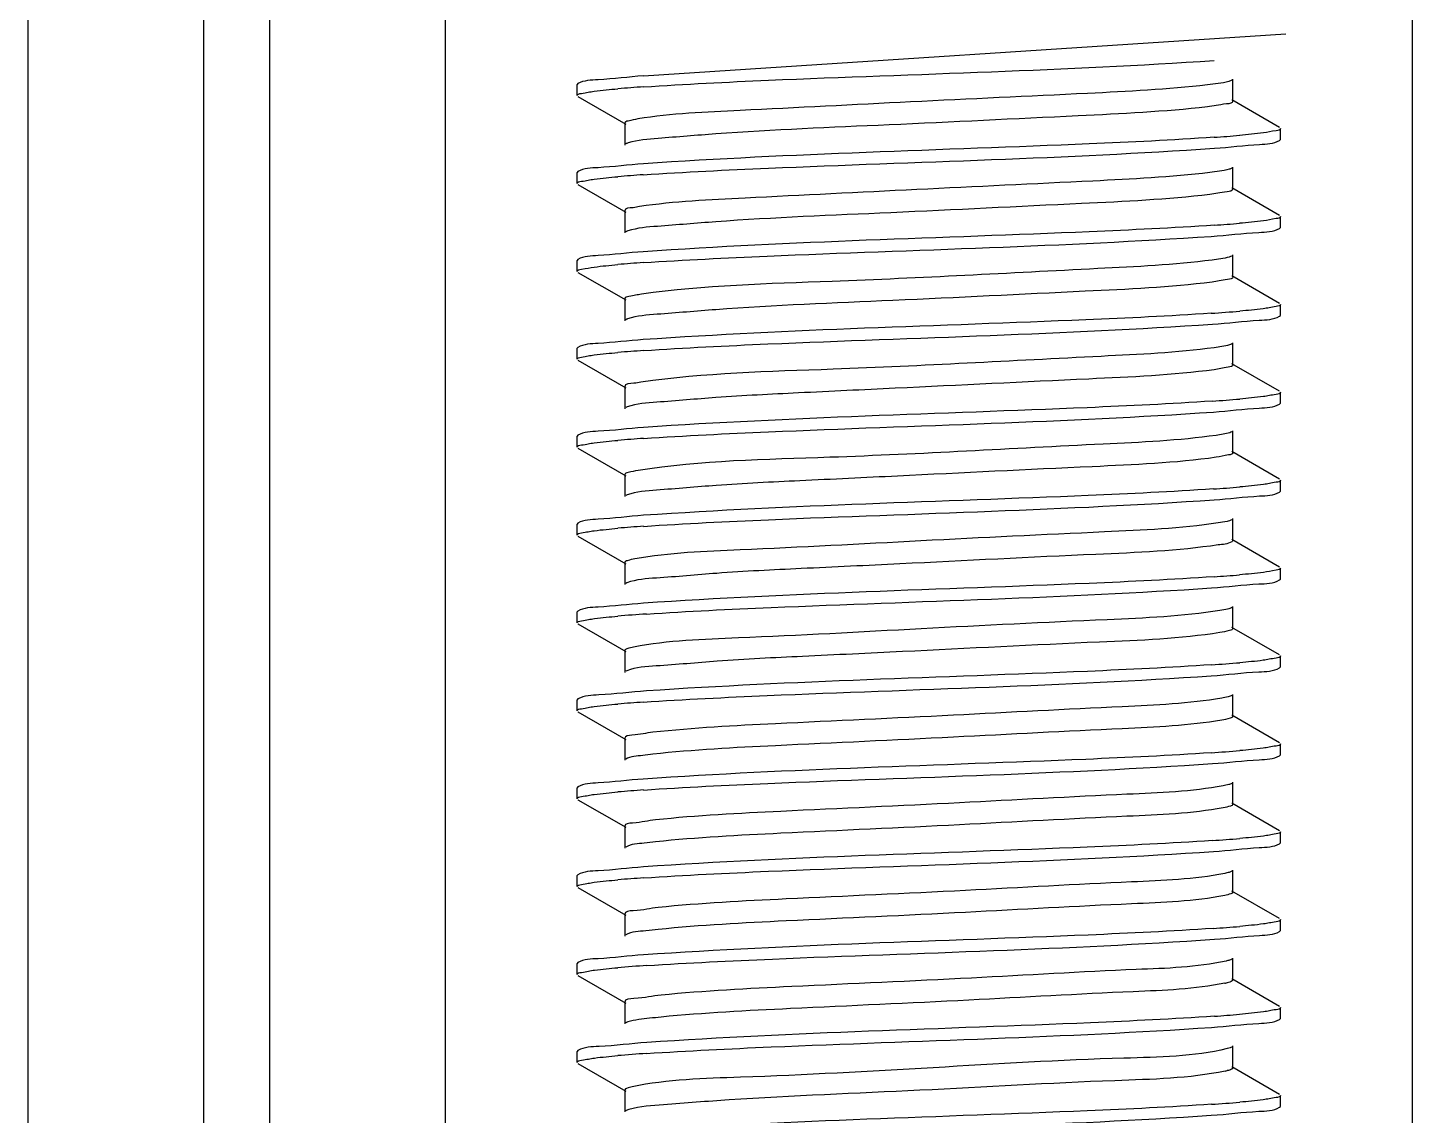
# Model space of a CAD drawing. Extents: x 54907 to 703237, y -798661 to -546661.
# Drawn here: x 370153.7 to 370558.8, y -578390.8 to -578072.5 of the extents above; entities that cross this region are included whole.
import ezdxf

# ---------------------------------------------------------------- set-up
doc = ezdxf.new("R2010")
doc.units = 0
doc.header["$LTSCALE"] = 1000
doc.header["$MEASUREMENT"] = 0

# ---------------------------------------------------------------- blocks, each defined once
blk = doc.blocks.new('gfhhrryyfd')
at = {"linetype": 'Continuous'}
for p, q in [((3693152.86, -1741005.43), (3693152.86, -1744418.97)), ((3693187.15, -1741005.43), (3693187.15, -1744418.97)), ((3693200.01, -1741005.43), (3693200.01, -1744418.97)), ((3693234.3, -1741005.43), (3693234.3, -1744418.97)), ((3693422.89, -1741005.43), (3693422.89, -1744418.97)), ((3693272.97, -1741485.79), (3693398.2, -1741477.56)), ((3693260.18, -1741487.3), (3693260.01, -1741487.49)), ((3693260.01, -1741489.64), (3693260.01, -1741487.49)), ((3693260.01, -1741489.64), (3693260.01, -1741487.49)), ((3693387.89, -1741490.71), (3693387.89, -1741486.42)), ((3693260.18, -1741489.82), (3693269.48, -1741495.21)), ((3693397.01, -1741495.88), (3693387.71, -1741490.49)), ((3693269.29, -1741494.99), (3693269.29, -1741499.28)), ((3693397.18, -1741498.21), (3693397.18, -1741496.06)), ((3693397.18, -1741498.21), (3693397.18, -1741496.06)), ((3693397.01, -1741498.4), (3693397.18, -1741498.21)), ((3693260.18, -1741504.45), (3693260.01, -1741504.64)), ((3693260.01, -1741506.78), (3693260.01, -1741504.64)), ((3693260.01, -1741506.78), (3693260.01, -1741504.64)), ((3693387.89, -1741507.85), (3693387.89, -1741503.57)), ((3693260.18, -1741506.97), (3693269.48, -1741512.36)), ((3693397.01, -1741513.02), (3693387.71, -1741507.64)), ((3693269.29, -1741512.14), (3693269.29, -1741516.42)), ((3693397.01, -1741515.54), (3693397.18, -1741515.35)), ((3693397.18, -1741515.35), (3693397.18, -1741513.21)), ((3693397.18, -1741515.35), (3693397.18, -1741513.21)), ((3693387.89, -1741525), (3693387.89, -1741520.71)), ((3693260.18, -1741521.59), (3693260.01, -1741521.78)), ((3693260.01, -1741523.93), (3693260.01, -1741521.78)), ((3693260.01, -1741523.93), (3693260.01, -1741521.78)), ((3693260.18, -1741524.11), (3693269.48, -1741529.5)), ((3693397.01, -1741530.17), (3693387.71, -1741524.78)), ((3693269.29, -1741529.28), (3693269.29, -1741533.57)), ((3693397.18, -1741532.5), (3693397.18, -1741530.36)), ((3693397.18, -1741532.5), (3693397.18, -1741530.36)), ((3693397.01, -1741532.69), (3693397.18, -1741532.5)), ((3693260.18, -1741538.74), (3693260.01, -1741538.93)), ((3693260.01, -1741541.07), (3693260.01, -1741538.93)), ((3693260.01, -1741541.07), (3693260.01, -1741538.93)), ((3693387.89, -1741542.14), (3693387.89, -1741537.86)), ((3693260.18, -1741541.26), (3693269.48, -1741546.65)), ((3693397.01, -1741547.31), (3693387.71, -1741541.93)), ((3693269.29, -1741546.43), (3693269.29, -1741550.72)), ((3693397.18, -1741549.64), (3693397.18, -1741547.5)), ((3693269.8, -1741550.36), (3693269.48, -1741550.5)), ((3693397.01, -1741549.83), (3693397.18, -1741549.64)), ((3693260.18, -1741555.89), (3693260.01, -1741556.07)), ((3693387.89, -1741559.29), (3693387.89, -1741555)), ((3693260.01, -1741558.22), (3693260.01, -1741556.07)), ((3693260.01, -1741558.22), (3693260.01, -1741556.07)), ((3693260.18, -1741558.4), (3693269.48, -1741563.79)), ((3693397.01, -1741564.46), (3693387.71, -1741559.07)), ((3693269.29, -1741563.57), (3693269.29, -1741567.86)), ((3693397.01, -1741566.98), (3693397.18, -1741566.79)), ((3693397.18, -1741566.79), (3693397.18, -1741564.65)), ((3693397.18, -1741566.79), (3693397.18, -1741564.65)), ((3693269.77, -1741567.52), (3693269.48, -1741567.64)), ((3693387.89, -1741576.43), (3693387.89, -1741572.15)), ((3693260.18, -1741573.03), (3693260.01, -1741573.22)), ((3693260.01, -1741575.36), (3693260.01, -1741573.22)), ((3693260.01, -1741575.36), (3693260.01, -1741573.22)), ((3693260.18, -1741575.55), (3693269.48, -1741580.94)), ((3693397.01, -1741581.6), (3693387.71, -1741576.22)), ((3693269.29, -1741580.72), (3693269.29, -1741585.01)), ((3693397.18, -1741583.93), (3693397.18, -1741581.79)), ((3693397.18, -1741583.93), (3693397.18, -1741581.79)), ((3693269.73, -1741584.67), (3693269.48, -1741584.79)), ((3693397.01, -1741584.12), (3693397.18, -1741583.93)), ((3693260.18, -1741590.18), (3693260.01, -1741590.36)), ((3693260.01, -1741592.51), (3693260.01, -1741590.36)), ((3693260.01, -1741592.51), (3693260.01, -1741590.36)), ((3693387.89, -1741593.58), (3693387.89, -1741589.29)), ((3693260.18, -1741592.69), (3693269.48, -1741598.08)), ((3693397.01, -1741598.75), (3693387.71, -1741593.36)), ((3693269.29, -1741597.86), (3693269.29, -1741602.15)), ((3693397.18, -1741601.08), (3693397.18, -1741598.94)), ((3693397.18, -1741601.08), (3693397.18, -1741598.94)), ((3693269.71, -1741601.83), (3693269.48, -1741601.93)), ((3693397.01, -1741601.27), (3693397.18, -1741601.08)), ((3693387.89, -1741610.72), (3693387.89, -1741606.44)), ((3693260.18, -1741607.32), (3693260.01, -1741607.51)), ((3693260.01, -1741609.65), (3693260.01, -1741607.51)), ((3693260.01, -1741609.65), (3693260.01, -1741607.51)), ((3693260.18, -1741609.84), (3693269.48, -1741615.23)), ((3693397.01, -1741615.89), (3693387.71, -1741610.51)), ((3693269.29, -1741615.01), (3693269.29, -1741619.3)), ((3693397.18, -1741618.22), (3693397.18, -1741616.08)), ((3693397.18, -1741618.22), (3693397.18, -1741616.08)), ((3693397.01, -1741618.41), (3693397.18, -1741618.22)), ((3693260.18, -1741624.47), (3693260.01, -1741624.65)), ((3693260.01, -1741626.8), (3693260.01, -1741624.65)), ((3693260.01, -1741626.8), (3693260.01, -1741624.65)), ((3693387.89, -1741627.87), (3693387.89, -1741623.58)), ((3693260.18, -1741626.98), (3693269.48, -1741632.37)), ((3693397.01, -1741633.04), (3693387.71, -1741627.65)), ((3693269.29, -1741632.15), (3693269.29, -1741636.44)), ((3693397.18, -1741635.37), (3693397.18, -1741633.23)), ((3693397.18, -1741635.37), (3693397.18, -1741633.23)), ((3693397.01, -1741635.56), (3693397.18, -1741635.37)), ((3693260.18, -1741641.61), (3693260.01, -1741641.8)), ((3693260.01, -1741643.94), (3693260.01, -1741641.8)), ((3693260.01, -1741643.94), (3693260.01, -1741641.8)), ((3693387.89, -1741645.01), (3693387.89, -1741640.73)), ((3693260.18, -1741644.13), (3693269.48, -1741649.52)), ((3693397.01, -1741650.18), (3693387.71, -1741644.8)), ((3693269.29, -1741649.3), (3693269.29, -1741653.59)), ((3693397.18, -1741652.51), (3693397.18, -1741650.37)), ((3693397.18, -1741652.51), (3693397.18, -1741650.37)), ((3693397.01, -1741652.7), (3693397.18, -1741652.51)), ((3693387.89, -1741662.16), (3693387.89, -1741657.87)), ((3693260.18, -1741658.76), (3693260.01, -1741658.94)), ((3693260.01, -1741661.09), (3693260.01, -1741658.94)), ((3693260.01, -1741661.09), (3693260.01, -1741658.94)), ((3693260.18, -1741661.28), (3693269.48, -1741666.66)), ((3693397.01, -1741667.33), (3693387.71, -1741661.94)), ((3693269.29, -1741666.45), (3693269.29, -1741670.73)), ((3693397.18, -1741669.66), (3693397.18, -1741667.52)), ((3693397.18, -1741669.66), (3693397.18, -1741667.52)), ((3693397.01, -1741669.85), (3693397.18, -1741669.66)), ((3693260.18, -1741675.9), (3693260.01, -1741676.09)), ((3693260.01, -1741678.23), (3693260.01, -1741676.09)), ((3693260.01, -1741678.23), (3693260.01, -1741676.09)), ((3693387.89, -1741679.3), (3693387.89, -1741675.02)), ((3693260.18, -1741678.42), (3693269.48, -1741683.81)), ((3693397.01, -1741684.47), (3693387.71, -1741679.09)), ((3693269.29, -1741683.59), (3693269.29, -1741687.88)), ((3693397.18, -1741686.81), (3693397.18, -1741684.66)), ((3693397.18, -1741686.81), (3693397.18, -1741684.66)), ((3693397.01, -1741686.99), (3693397.18, -1741686.81))]:
    blk.add_line(p, q, dxfattribs=at)
for centre, radius, start, end in [((3693292.68, -1741782.29), 295.02, 93.8309, 94.8034), ((3693364.53, -1741203.59), 294.83, 273.831, 274.805), ((3693292.61, -1741798.64), 294.22, 93.8384, 94.8035), ((3693364.61, -1741221.74), 293.83, 273.8416, 274.804), ((3693292.62, -1741815.83), 294.27, 93.8379, 94.8036), ((3693363.83, -1741229.17), 303.57, 273.7501, 274.8057), ((3693292.69, -1741833.84), 295.13, 93.83, 94.8034), ((3693364.13, -1741250.04), 299.84, 273.7834, 274.8062), ((3693292.7, -1741851.18), 295.33, 93.8281, 94.8033), ((3693364.36, -1741270.15), 296.87, 273.8111, 274.8058), ((3693292.68, -1741868.03), 295.04, 93.8308, 94.8034), ((3693364.52, -1741289.27), 294.88, 273.8305, 274.805), ((3693293.42, -1741894.54), 304.43, 93.743, 94.805), ((3693363.92, -1741298.84), 302.48, 273.7591, 274.8063), ((3693292.61, -1741901.52), 294.23, 93.8383, 94.8036), ((3693363.82, -1741314.77), 303.7, 273.7489, 274.8056), ((3693292.68, -1741919.55), 295.12, 93.8301, 94.8034), ((3693364.12, -1741335.65), 299.95, 273.7824, 274.8062), ((3693292.7, -1741936.91), 295.33, 93.8281, 94.8033), ((3693364.36, -1741355.79), 296.95, 273.8103, 274.8058), ((3693293.49, -1741963.97), 305.28, 93.7358, 94.8048), ((3693383.45, -1741648.47), 14.6, 281.4289, 282.338), ((3693364.6, -1741376.02), 293.86, 273.8417, 274.8037), ((3693293.41, -1741980.1), 304.26, 93.7444, 94.8051), ((3693383.91, -1741667.74), 12.43, 281.5727, 283.5086), ((3693363.9, -1741384.4), 302.65, 273.7577, 274.8062)]:
    blk.add_arc(centre, radius, start, end, dxfattribs=at)
for points, knots in [([(3693272.97, -1741487.93), (3693281.09, -1741487.38), (3693318.17, -1741485.59), (3693355.3, -1741484.73), (3693384.22, -1741482.77)], [0, 0, 0, 0, 0.219207, 1, 1, 1, 1]), ([(3693272.98, -1741485.79), (3693270.02, -1741485.99), (3693265.86, -1741486.56), (3693261.33, -1741486.64), (3693260.18, -1741487.3)], [0, 0, 0, 0, 0.690341, 1, 1, 1, 1]), ([(3693382.92, -1741487.55), (3693375.16, -1741488.44), (3693355.84, -1741489.41), (3693325.47, -1741490.81), (3693296.25, -1741492.36), (3693278.43, -1741493.14), (3693271.82, -1741494.19)], [0, 0, 0, 0, 0.210492, 0.520764, 0.819615, 1, 1, 1, 1]), ([(3693387.71, -1741486.64), (3693387.52, -1741486.74), (3693385.95, -1741487.23), (3693384.32, -1741487.39), (3693382.92, -1741487.55)], [0, 0, 0, 0, 0.130925, 1, 1, 1, 1]), ([(3693260.01, -1741489.64), (3693260.01, -1741489.32), (3693261.66, -1741489.12), (3693262.49, -1741488.89), (3693263.32, -1741488.78)], [0, 0, 0, 0, 0.271512, 1, 1, 1, 1]), ([(3693387.89, -1741490.71), (3693387.9, -1741491.17), (3693385.37, -1741491.33), (3693384.16, -1741491.69), (3693382.92, -1741491.83)], [0, 0, 0, 0, 0.268344, 1, 1, 1, 1]), ([(3693382.92, -1741491.83), (3693374.55, -1741492.79), (3693353.82, -1741493.76), (3693321.89, -1741495.37), (3693294.51, -1741496.44), (3693277.62, -1741497.86), (3693271.84, -1741498.29), (3693269.96, -1741498.87)], [0, 0, 0, 0, 0.223118, 0.549331, 0.848052, 0.947905, 1, 1, 1, 1]), ([(3693271.82, -1741494.19), (3693271.19, -1741494.29), (3693270.5, -1741494.46), (3693269.3, -1741494.74), (3693269.29, -1741494.99)], [0, 0, 0, 0, 0.719855, 1, 1, 1, 1]), ([(3693397.18, -1741496.06), (3693397.18, -1741496.37), (3693395.54, -1741496.58), (3693394.71, -1741496.81), (3693393.89, -1741496.91)], [0, 0, 0, 0, 0.27162, 1, 1, 1, 1]), ([(3693269.96, -1741498.87), (3693269.87, -1741498.9), (3693269.71, -1741498.95), (3693269.55, -1741499.02), (3693269.48, -1741499.06)], [0, 0, 0, 0, 0.565422, 1, 1, 1, 1]), ([(3693384.22, -1741497.77), (3693376.1, -1741498.32), (3693339.02, -1741500.11), (3693301.89, -1741500.97), (3693272.97, -1741502.93)], [0, 0, 0, 0, 0.219225, 1, 1, 1, 1]), ([(3693384.29, -1741499.91), (3693387.24, -1741499.71), (3693391.36, -1741499.14), (3693395.86, -1741499.06), (3693397.01, -1741498.4)], [0, 0, 0, 0, 0.690204, 1, 1, 1, 1]), ([(3693272.92, -1741505.08), (3693281.04, -1741504.53), (3693318.17, -1741502.74), (3693355.34, -1741501.88), (3693384.29, -1741499.91)], [0, 0, 0, 0, 0.219144, 1, 1, 1, 1]), ([(3693272.97, -1741502.93), (3693270.01, -1741503.13), (3693265.86, -1741503.71), (3693261.33, -1741503.79), (3693260.18, -1741504.45)], [0, 0, 0, 0, 0.690315, 1, 1, 1, 1]), ([(3693383.38, -1741504.64), (3693375.81, -1741505.55), (3693356.73, -1741506.5), (3693326.52, -1741507.92), (3693297.07, -1741509.44), (3693278.99, -1741510.27), (3693272.18, -1741511.28)], [0, 0, 0, 0, 0.205418, 0.513768, 0.814544, 1, 1, 1, 1]), ([(3693387.71, -1741503.78), (3693387.54, -1741503.88), (3693386.12, -1741504.33), (3693384.65, -1741504.48), (3693383.38, -1741504.64)], [0, 0, 0, 0, 0.133703, 1, 1, 1, 1]), ([(3693260.01, -1741506.78), (3693260.01, -1741506.47), (3693261.65, -1741506.26), (3693262.48, -1741506.04), (3693263.31, -1741505.93)], [0, 0, 0, 0, 0.271571, 1, 1, 1, 1]), ([(3693383.38, -1741508.92), (3693375.09, -1741509.92), (3693354.33, -1741510.87), (3693322.24, -1741512.51), (3693294.58, -1741513.57), (3693277.56, -1741515.02), (3693271.76, -1741515.43), (3693269.9, -1741516.03)], [0, 0, 0, 0, 0.220204, 0.547586, 0.848383, 0.94851, 1, 1, 1, 1]), ([(3693387.89, -1741507.85), (3693387.9, -1741508.27), (3693385.62, -1741508.47), (3693384.51, -1741508.79), (3693383.38, -1741508.92)], [0, 0, 0, 0, 0.269649, 1, 1, 1, 1]), ([(3693272.18, -1741511.28), (3693271.76, -1741511.35), (3693270.94, -1741511.58), (3693269.3, -1741511.55), (3693269.29, -1741512.14)], [0, 0, 0, 0, 0.421018, 1, 1, 1, 1]), ([(3693384.29, -1741514.91), (3693376.17, -1741515.46), (3693339.04, -1741517.25), (3693301.87, -1741518.11), (3693272.92, -1741520.08)], [0, 0, 0, 0, 0.219059, 1, 1, 1, 1]), ([(3693397.18, -1741513.21), (3693397.18, -1741513.52), (3693395.54, -1741513.73), (3693394.71, -1741513.95), (3693393.89, -1741514.06)], [0, 0, 0, 0, 0.271621, 1, 1, 1, 1]), ([(3693269.9, -1741516.03), (3693269.82, -1741516.06), (3693269.68, -1741516.11), (3693269.54, -1741516.17), (3693269.48, -1741516.21)], [0, 0, 0, 0, 0.559972, 1, 1, 1, 1]), ([(3693272.92, -1741522.22), (3693280.97, -1741521.68), (3693317.89, -1741519.9), (3693354.86, -1741519.02), (3693383.69, -1741517.09)], [0, 0, 0, 0, 0.218315, 1, 1, 1, 1]), ([(3693383.69, -1741517.09), (3693386.77, -1741516.89), (3693391.1, -1741516.29), (3693395.81, -1741516.23), (3693397.01, -1741515.54)], [0, 0, 0, 0, 0.691064, 1, 1, 1, 1]), ([(3693272.92, -1741520.08), (3693269.97, -1741520.28), (3693265.83, -1741520.85), (3693261.33, -1741520.93), (3693260.18, -1741521.59)], [0, 0, 0, 0, 0.690246, 1, 1, 1, 1]), ([(3693260.01, -1741523.93), (3693260.01, -1741523.61), (3693261.65, -1741523.41), (3693262.48, -1741523.18), (3693263.31, -1741523.08)], [0, 0, 0, 0, 0.271569, 1, 1, 1, 1]), ([(3693383.83, -1741521.73), (3693376.44, -1741522.66), (3693351.69, -1741523.84), (3693314.65, -1741525.93), (3693284.85, -1741526.65), (3693272.56, -1741528.37)], [0, 0, 0, 0, 0.200359, 0.665926, 1, 1, 1, 1]), ([(3693387.71, -1741520.93), (3693387.55, -1741521.02), (3693386.28, -1741521.44), (3693384.96, -1741521.58), (3693383.83, -1741521.73)], [0, 0, 0, 0, 0.136714, 1, 1, 1, 1]), ([(3693383.83, -1741526.01), (3693375.63, -1741527.05), (3693354.84, -1741527.97), (3693322.61, -1741529.65), (3693294.69, -1741530.69), (3693277.53, -1741532.18), (3693271.69, -1741532.58), (3693269.85, -1741533.2)], [0, 0, 0, 0, 0.217121, 0.545559, 0.848485, 0.948981, 1, 1, 1, 1]), ([(3693387.89, -1741525), (3693387.9, -1741525.38), (3693385.86, -1741525.6), (3693384.85, -1741525.89), (3693383.83, -1741526.01)], [0, 0, 0, 0, 0.271205, 1, 1, 1, 1]), ([(3693272.56, -1741528.37), (3693271.74, -1741528.49), (3693270.9, -1741528.71), (3693269.29, -1741528.97), (3693269.29, -1741529.28)], [0, 0, 0, 0, 0.725085, 1, 1, 1, 1]), ([(3693397.18, -1741530.36), (3693397.18, -1741530.67), (3693395.49, -1741530.87), (3693394.65, -1741531.11), (3693393.8, -1741531.21)], [0, 0, 0, 0, 0.271165, 1, 1, 1, 1]), ([(3693269.85, -1741533.2), (3693269.78, -1741533.22), (3693269.65, -1741533.27), (3693269.53, -1741533.32), (3693269.48, -1741533.35)], [0, 0, 0, 0, 0.555073, 1, 1, 1, 1]), ([(3693383.69, -1741532.1), (3693375.53, -1741532.64), (3693338.61, -1741534.41), (3693301.65, -1741535.27), (3693272.92, -1741537.23)], [0, 0, 0, 0, 0.221032, 1, 1, 1, 1]), ([(3693272.97, -1741539.37), (3693281.05, -1741538.82), (3693318.03, -1741537.03), (3693355.06, -1741536.17), (3693383.91, -1741534.22)], [0, 0, 0, 0, 0.218794, 1, 1, 1, 1]), ([(3693383.91, -1741534.22), (3693386.95, -1741534.02), (3693391.2, -1741533.43), (3693395.83, -1741533.36), (3693397.01, -1741532.69)], [0, 0, 0, 0, 0.69076, 1, 1, 1, 1]), ([(3693272.92, -1741537.23), (3693269.97, -1741537.43), (3693265.84, -1741538), (3693261.33, -1741538.08), (3693260.18, -1741538.74)], [0, 0, 0, 0, 0.690251, 1, 1, 1, 1]), ([(3693384.25, -1741538.82), (3693376.95, -1741539.79), (3693352.12, -1741540.94), (3693314.9, -1741543.09), (3693284.84, -1741543.76), (3693272.44, -1741545.54)], [0, 0, 0, 0, 0.197233, 0.664604, 1, 1, 1, 1]), ([(3693387.71, -1741538.07), (3693387.56, -1741538.16), (3693386.44, -1741538.54), (3693385.26, -1741538.68), (3693384.25, -1741538.82)], [0, 0, 0, 0, 0.139964, 1, 1, 1, 1]), ([(3693260.01, -1741541.07), (3693260.01, -1741540.76), (3693261.66, -1741540.55), (3693262.49, -1741540.33), (3693263.33, -1741540.22)], [0, 0, 0, 0, 0.271503, 1, 1, 1, 1]), ([(3693387.89, -1741542.14), (3693387.9, -1741542.49), (3693386.09, -1741542.74), (3693385.16, -1741542.98), (3693384.25, -1741543.1)], [0, 0, 0, 0, 0.272967, 1, 1, 1, 1]), ([(3693384.25, -1741543.1), (3693376.14, -1741544.19), (3693355.35, -1741545.09), (3693328.33, -1741546.43), (3693304.11, -1741547.59), (3693288.57, -1741548.34), (3693277.51, -1741549.35), (3693271.63, -1741549.71), (3693269.8, -1741550.36)], [0, 0, 0, 0, 0.213883, 0.543283, 0.707942, 0.848388, 0.949336, 1, 1, 1, 1]), ([(3693272.44, -1741545.54), (3693271.99, -1741545.6), (3693271.1, -1741545.85), (3693269.29, -1741545.79), (3693269.29, -1741546.43)], [0, 0, 0, 0, 0.42179, 1, 1, 1, 1]), ([(3693397.18, -1741547.5), (3693397.18, -1741547.81), (3693395.52, -1741548.02), (3693394.68, -1741548.25), (3693393.85, -1741548.35)], [0, 0, 0, 0, 0.27139, 1, 1, 1, 1]), ([(3693383.91, -1741549.23), (3693375.78, -1741549.77), (3693338.8, -1741551.55), (3693301.77, -1741552.41), (3693272.97, -1741554.37)], [0, 0, 0, 0, 0.220239, 1, 1, 1, 1]), ([(3693384.1, -1741551.36), (3693387.09, -1741551.15), (3693391.28, -1741550.57), (3693395.85, -1741550.5), (3693397.01, -1741549.83)], [0, 0, 0, 0, 0.690501, 1, 1, 1, 1]), ([(3693272.98, -1741556.51), (3693281.09, -1741555.96), (3693318.13, -1741554.18), (3693355.21, -1741553.31), (3693384.1, -1741551.36)], [0, 0, 0, 0, 0.219088, 1, 1, 1, 1]), ([(3693272.97, -1741554.37), (3693270.01, -1741554.57), (3693265.86, -1741555.14), (3693261.33, -1741555.22), (3693260.18, -1741555.89)], [0, 0, 0, 0, 0.690324, 1, 1, 1, 1]), ([(3693384.65, -1741555.91), (3693377.35, -1741556.94), (3693352.15, -1741558.04), (3693314.65, -1741560.34), (3693284.24, -1741560.82), (3693271.89, -1741562.76)], [0, 0, 0, 0, 0.195888, 0.668212, 1, 1, 1, 1]), ([(3693387.71, -1741555.22), (3693387.58, -1741555.29), (3693386.58, -1741555.65), (3693385.54, -1741555.78), (3693384.65, -1741555.91)], [0, 0, 0, 0, 0.143518, 1, 1, 1, 1]), ([(3693260.01, -1741558.22), (3693260.01, -1741557.9), (3693261.66, -1741557.7), (3693262.5, -1741557.47), (3693263.33, -1741557.36)], [0, 0, 0, 0, 0.27149, 1, 1, 1, 1]), ([(3693384.65, -1741560.19), (3693376.65, -1741561.32), (3693355.87, -1741562.19), (3693328.79, -1741563.56), (3693304.36, -1741564.73), (3693288.65, -1741565.47), (3693277.51, -1741566.5), (3693271.58, -1741566.85), (3693269.77, -1741567.52)], [0, 0, 0, 0, 0.210506, 0.540786, 0.706621, 0.84812, 0.949594, 1, 1, 1, 1]), ([(3693387.89, -1741559.29), (3693387.89, -1741559.6), (3693386.3, -1741559.86), (3693385.47, -1741560.08), (3693384.65, -1741560.19)], [0, 0, 0, 0, 0.275042, 1, 1, 1, 1]), ([(3693271.89, -1741562.76), (3693271.24, -1741562.87), (3693270.54, -1741563.04), (3693269.29, -1741563.32), (3693269.29, -1741563.57)], [0, 0, 0, 0, 0.720573, 1, 1, 1, 1]), ([(3693384.1, -1741566.36), (3693375.97, -1741566.91), (3693338.93, -1741568.69), (3693301.85, -1741569.55), (3693272.98, -1741571.51)], [0, 0, 0, 0, 0.219626, 1, 1, 1, 1]), ([(3693397.18, -1741564.65), (3693397.18, -1741564.96), (3693395.53, -1741565.16), (3693394.7, -1741565.39), (3693393.88, -1741565.5)], [0, 0, 0, 0, 0.271542, 1, 1, 1, 1]), ([(3693272.97, -1741573.66), (3693281.09, -1741573.1), (3693318.17, -1741571.32), (3693355.3, -1741570.46), (3693384.22, -1741568.49)], [0, 0, 0, 0, 0.219207, 1, 1, 1, 1]), ([(3693384.22, -1741568.49), (3693387.18, -1741568.29), (3693391.33, -1741567.72), (3693395.86, -1741567.64), (3693397.01, -1741566.98)], [0, 0, 0, 0, 0.690315, 1, 1, 1, 1]), ([(3693272.98, -1741571.51), (3693270.02, -1741571.71), (3693265.86, -1741572.29), (3693261.33, -1741572.37), (3693260.18, -1741573.03)], [0, 0, 0, 0, 0.690341, 1, 1, 1, 1]), ([(3693260.01, -1741575.36), (3693260.01, -1741575.05), (3693261.66, -1741574.84), (3693262.49, -1741574.62), (3693263.32, -1741574.51)], [0, 0, 0, 0, 0.271511, 1, 1, 1, 1]), ([(3693385.03, -1741573), (3693377.7, -1741574.1), (3693358.31, -1741574.93), (3693327.24, -1741576.46), (3693296.75, -1741578.13), (3693278.05, -1741578.8), (3693271.29, -1741580.01)], [0, 0, 0, 0, 0.195054, 0.509751, 0.81902, 1, 1, 1, 1]), ([(3693387.71, -1741572.36), (3693387.42, -1741572.53), (3693386.51, -1741572.75), (3693385.61, -1741572.91), (3693385.03, -1741573)], [0, 0, 0, 0, 0.361946, 1, 1, 1, 1]), ([(3693385.03, -1741577.28), (3693377.14, -1741578.47), (3693356.38, -1741579.28), (3693329.27, -1741580.69), (3693304.63, -1741581.86), (3693288.75, -1741582.61), (3693277.52, -1741583.66), (3693271.54, -1741583.99), (3693269.73, -1741584.67)], [0, 0, 0, 0, 0.207, 0.538089, 0.705109, 0.8477, 0.949766, 1, 1, 1, 1]), ([(3693387.89, -1741576.43), (3693387.89, -1741576.53), (3693386.91, -1741577.21), (3693385.94, -1741577.15), (3693385.03, -1741577.28)], [0, 0, 0, 0, 0.092175, 1, 1, 1, 1]), ([(3693271.29, -1741580.01), (3693270.78, -1741580.1), (3693270.22, -1741580.23), (3693269.29, -1741580.51), (3693269.29, -1741580.72)], [0, 0, 0, 0, 0.714305, 1, 1, 1, 1]), ([(3693397.18, -1741581.79), (3693397.18, -1741582.1), (3693395.54, -1741582.31), (3693394.71, -1741582.53), (3693393.89, -1741582.64)], [0, 0, 0, 0, 0.271618, 1, 1, 1, 1]), ([(3693384.22, -1741583.5), (3693376.1, -1741584.05), (3693339.02, -1741585.83), (3693301.89, -1741586.69), (3693272.97, -1741588.66)], [0, 0, 0, 0, 0.219234, 1, 1, 1, 1]), ([(3693273.55, -1741590.76), (3693281.64, -1741590.22), (3693318.37, -1741588.46), (3693355.15, -1741587.59), (3693383.75, -1741585.67)], [0, 0, 0, 0, 0.220435, 1, 1, 1, 1]), ([(3693383.75, -1741585.67), (3693386.82, -1741585.47), (3693391.12, -1741584.87), (3693395.82, -1741584.81), (3693397.01, -1741584.12)], [0, 0, 0, 0, 0.690986, 1, 1, 1, 1]), ([(3693272.97, -1741588.66), (3693270.01, -1741588.86), (3693265.86, -1741589.44), (3693261.33, -1741589.51), (3693260.18, -1741590.18)], [0, 0, 0, 0, 0.690316, 1, 1, 1, 1]), ([(3693385.38, -1741590.09), (3693378.12, -1741591.25), (3693358.62, -1741592.03), (3693327.32, -1741593.6), (3693296.57, -1741595.33), (3693277.75, -1741595.92), (3693271.03, -1741597.2)], [0, 0, 0, 0, 0.192604, 0.509424, 0.820982, 1, 1, 1, 1]), ([(3693387.71, -1741589.51), (3693387.45, -1741589.66), (3693386.66, -1741589.86), (3693385.88, -1741590.01), (3693385.38, -1741590.09)], [0, 0, 0, 0, 0.367593, 1, 1, 1, 1]), ([(3693260.01, -1741592.51), (3693260.01, -1741592.19), (3693261.7, -1741591.99), (3693262.55, -1741591.75), (3693263.41, -1741591.64)], [0, 0, 0, 0, 0.271089, 1, 1, 1, 1]), ([(3693387.89, -1741593.58), (3693387.89, -1741593.83), (3693386.69, -1741594.11), (3693386.02, -1741594.27), (3693385.38, -1741594.38)], [0, 0, 0, 0, 0.280331, 1, 1, 1, 1]), ([(3693385.38, -1741594.38), (3693377.62, -1741595.62), (3693356.88, -1741596.37), (3693329.76, -1741597.82), (3693304.92, -1741598.99), (3693288.86, -1741599.74), (3693277.54, -1741600.82), (3693271.51, -1741601.13), (3693269.71, -1741601.83)], [0, 0, 0, 0, 0.203373, 0.535211, 0.703427, 0.847147, 0.949865, 1, 1, 1, 1]), ([(3693271.03, -1741597.2), (3693270.59, -1741597.29), (3693270.09, -1741597.4), (3693269.29, -1741597.68), (3693269.29, -1741597.86)], [0, 0, 0, 0, 0.710691, 1, 1, 1, 1]), ([(3693397.18, -1741598.94), (3693397.18, -1741599.25), (3693395.5, -1741599.45), (3693394.66, -1741599.68), (3693393.82, -1741599.79)], [0, 0, 0, 0, 0.271257, 1, 1, 1, 1]), ([(3693383.75, -1741600.67), (3693375.68, -1741601.21), (3693338.95, -1741602.98), (3693302.17, -1741603.86), (3693273.55, -1741605.76)], [0, 0, 0, 0, 0.219935, 1, 1, 1, 1]), ([(3693383.68, -1741602.82), (3693386.77, -1741602.61), (3693391.09, -1741602.01), (3693395.81, -1741601.96), (3693397.01, -1741601.27)], [0, 0, 0, 0, 0.691075, 1, 1, 1, 1]), ([(3693272.92, -1741607.95), (3693280.97, -1741607.4), (3693317.89, -1741605.62), (3693354.85, -1741604.75), (3693383.68, -1741602.82)], [0, 0, 0, 0, 0.218297, 1, 1, 1, 1]), ([(3693273.55, -1741605.76), (3693270.45, -1741605.97), (3693266.11, -1741606.57), (3693261.38, -1741606.63), (3693260.18, -1741607.32)], [0, 0, 0, 0, 0.691141, 1, 1, 1, 1]), ([(3693385.72, -1741607.18), (3693379.32, -1741608.27), (3693361.8, -1741608.99), (3693332.83, -1741610.59), (3693302.3, -1741611.97), (3693282.74, -1741612.96), (3693274.79, -1741613.83)], [0, 0, 0, 0, 0.175014, 0.471824, 0.784132, 1, 1, 1, 1]), ([(3693387.71, -1741606.65), (3693387.48, -1741606.78), (3693386.81, -1741606.97), (3693386.14, -1741607.11), (3693385.72, -1741607.18)], [0, 0, 0, 0, 0.373885, 1, 1, 1, 1]), ([(3693260.01, -1741609.65), (3693260.01, -1741609.34), (3693261.65, -1741609.13), (3693262.48, -1741608.91), (3693263.31, -1741608.8)], [0, 0, 0, 0, 0.271572, 1, 1, 1, 1]), ([(3693385.72, -1741611.47), (3693379.32, -1741612.56), (3693361.8, -1741613.28), (3693332.83, -1741614.87), (3693302.3, -1741616.25), (3693282.74, -1741617.24), (3693274.79, -1741618.11)], [0, 0, 0, 0, 0.175014, 0.471824, 0.784132, 1, 1, 1, 1]), ([(3693387.89, -1741610.72), (3693387.89, -1741610.94), (3693386.87, -1741611.23), (3693386.26, -1741611.37), (3693385.72, -1741611.47)], [0, 0, 0, 0, 0.283723, 1, 1, 1, 1]), ([(3693274.79, -1741613.83), (3693273.42, -1741613.98), (3693272.1, -1741614.38), (3693269.29, -1741614.51), (3693269.29, -1741615.01)], [0, 0, 0, 0, 0.732819, 1, 1, 1, 1]), ([(3693274.79, -1741618.11), (3693274.13, -1741618.18), (3693272.37, -1741618.45), (3693270.46, -1741618.51), (3693269.48, -1741619.08)], [0, 0, 0, 0, 0.371801, 1, 1, 1, 1]), ([(3693383.68, -1741617.82), (3693375.53, -1741618.37), (3693338.61, -1741620.14), (3693301.64, -1741621), (3693272.92, -1741622.95)], [0, 0, 0, 0, 0.22106, 1, 1, 1, 1]), ([(3693397.18, -1741616.08), (3693397.18, -1741616.4), (3693395.49, -1741616.6), (3693394.65, -1741616.83), (3693393.8, -1741616.94)], [0, 0, 0, 0, 0.271157, 1, 1, 1, 1]), ([(3693272.97, -1741625.09), (3693281.05, -1741624.54), (3693318.03, -1741622.76), (3693355.05, -1741621.89), (3693383.9, -1741619.95)], [0, 0, 0, 0, 0.218782, 1, 1, 1, 1]), ([(3693383.9, -1741619.95), (3693386.94, -1741619.75), (3693391.19, -1741619.16), (3693395.83, -1741619.09), (3693397.01, -1741618.41)], [0, 0, 0, 0, 0.69077, 1, 1, 1, 1]), ([(3693272.92, -1741622.95), (3693269.97, -1741623.15), (3693265.83, -1741623.73), (3693261.33, -1741623.81), (3693260.18, -1741624.47)], [0, 0, 0, 0, 0.690248, 1, 1, 1, 1]), ([(3693260.01, -1741626.8), (3693260.01, -1741626.48), (3693261.66, -1741626.28), (3693262.49, -1741626.05), (3693263.33, -1741625.95)], [0, 0, 0, 0, 0.271504, 1, 1, 1, 1]), ([(3693386.02, -1741624.27), (3693379.85, -1741625.41), (3693362.59, -1741626.06), (3693333.88, -1741627.7), (3693303.21, -1741629.06), (3693283.43, -1741630.06), (3693275.3, -1741630.92)], [0, 0, 0, 0, 0.169916, 0.464788, 0.779028, 1, 1, 1, 1]), ([(3693387.71, -1741623.8), (3693387.51, -1741623.91), (3693386.95, -1741624.08), (3693386.38, -1741624.2), (3693386.02, -1741624.27)], [0, 0, 0, 0, 0.380929, 1, 1, 1, 1]), ([(3693386.02, -1741628.56), (3693379.85, -1741629.7), (3693362.59, -1741630.35), (3693333.88, -1741631.99), (3693303.21, -1741633.34), (3693283.43, -1741634.35), (3693275.3, -1741635.2)], [0, 0, 0, 0, 0.169916, 0.464788, 0.779028, 1, 1, 1, 1]), ([(3693387.89, -1741627.87), (3693387.89, -1741628.06), (3693387.03, -1741628.35), (3693386.5, -1741628.47), (3693386.02, -1741628.56)], [0, 0, 0, 0, 0.287813, 1, 1, 1, 1]), ([(3693275.3, -1741630.92), (3693273.8, -1741631.07), (3693272.38, -1741631.52), (3693269.29, -1741631.61), (3693269.3, -1741632.15)], [0, 0, 0, 0, 0.733736, 1, 1, 1, 1]), ([(3693397.18, -1741633.23), (3693397.18, -1741633.54), (3693395.52, -1741633.74), (3693394.68, -1741633.97), (3693393.85, -1741634.08)], [0, 0, 0, 0, 0.271384, 1, 1, 1, 1]), ([(3693275.3, -1741635.2), (3693274.57, -1741635.28), (3693272.64, -1741635.56), (3693270.55, -1741635.6), (3693269.48, -1741636.22)], [0, 0, 0, 0, 0.373853, 1, 1, 1, 1]), ([(3693383.9, -1741634.95), (3693375.77, -1741635.5), (3693338.79, -1741637.28), (3693301.77, -1741638.14), (3693272.97, -1741640.09)], [0, 0, 0, 0, 0.220263, 1, 1, 1, 1]), ([(3693384.09, -1741637.08), (3693387.08, -1741636.88), (3693391.27, -1741636.3), (3693395.85, -1741636.23), (3693397.01, -1741635.56)], [0, 0, 0, 0, 0.690508, 1, 1, 1, 1]), ([(3693272.98, -1741642.24), (3693281.09, -1741641.69), (3693318.12, -1741639.9), (3693355.2, -1741639.04), (3693384.09, -1741637.08)], [0, 0, 0, 0, 0.219081, 1, 1, 1, 1]), ([(3693272.97, -1741640.09), (3693270.01, -1741640.3), (3693265.86, -1741640.87), (3693261.33, -1741640.95), (3693260.18, -1741641.61)], [0, 0, 0, 0, 0.690323, 1, 1, 1, 1]), ([(3693386.31, -1741641.36), (3693380.35, -1741642.55), (3693363.37, -1741643.13), (3693334.93, -1741644.82), (3693304.13, -1741646.15), (3693284.14, -1741647.17), (3693275.84, -1741648.01)], [0, 0, 0, 0, 0.164798, 0.457724, 0.773903, 1, 1, 1, 1]), ([(3693387.71, -1741640.94), (3693387.54, -1741641.04), (3693387.07, -1741641.19), (3693386.6, -1741641.3), (3693386.31, -1741641.36)], [0, 0, 0, 0, 0.388853, 1, 1, 1, 1]), ([(3693260.01, -1741643.94), (3693260.01, -1741643.63), (3693261.66, -1741643.42), (3693262.5, -1741643.2), (3693263.33, -1741643.09)], [0, 0, 0, 0, 0.271489, 1, 1, 1, 1]), ([(3693387.89, -1741645.01), (3693387.89, -1741645.18), (3693387.18, -1741645.46), (3693386.71, -1741645.57), (3693386.31, -1741645.65)], [0, 0, 0, 0, 0.292777, 1, 1, 1, 1]), ([(3693386.31, -1741645.65), (3693380.35, -1741646.84), (3693363.37, -1741647.41), (3693334.93, -1741649.1), (3693304.13, -1741650.43), (3693284.14, -1741651.46), (3693275.84, -1741652.29)], [0, 0, 0, 0, 0.164798, 0.457724, 0.773903, 1, 1, 1, 1]), ([(3693275.84, -1741648.01), (3693274.2, -1741648.17), (3693272.67, -1741648.67), (3693269.29, -1741648.71), (3693269.3, -1741649.3)], [0, 0, 0, 0, 0.734506, 1, 1, 1, 1]), ([(3693397.18, -1741650.37), (3693397.18, -1741650.68), (3693395.53, -1741650.89), (3693394.7, -1741651.11), (3693393.88, -1741651.22)], [0, 0, 0, 0, 0.271538, 1, 1, 1, 1]), ([(3693275.84, -1741652.29), (3693275.03, -1741652.37), (3693272.93, -1741652.68), (3693270.64, -1741652.69), (3693269.48, -1741653.37)], [0, 0, 0, 0, 0.375724, 1, 1, 1, 1]), ([(3693384.09, -1741652.09), (3693375.97, -1741652.64), (3693338.93, -1741654.42), (3693301.85, -1741655.28), (3693272.98, -1741657.24)], [0, 0, 0, 0, 0.219643, 1, 1, 1, 1]), ([(3693384.29, -1741654.21), (3693387.24, -1741654.01), (3693391.36, -1741653.44), (3693395.86, -1741653.36), (3693397.01, -1741652.7)], [0, 0, 0, 0, 0.690201, 1, 1, 1, 1]), ([(3693273.6, -1741659.34), (3693281.76, -1741658.8), (3693318.66, -1741657.03), (3693355.6, -1741656.17), (3693384.29, -1741654.21)], [0, 0, 0, 0, 0.221375, 1, 1, 1, 1]), ([(3693272.98, -1741657.24), (3693270.02, -1741657.44), (3693265.86, -1741658.02), (3693261.33, -1741658.09), (3693260.18, -1741658.76)], [0, 0, 0, 0, 0.690341, 1, 1, 1, 1]), ([(3693386.57, -1741658.45), (3693380.83, -1741659.71), (3693364.14, -1741660.18), (3693335.97, -1741661.94), (3693305.06, -1741663.24), (3693284.86, -1741664.28), (3693276.39, -1741665.1)], [0, 0, 0, 0, 0.159658, 0.450626, 0.768754, 1, 1, 1, 1]), ([(3693387.71, -1741658.09), (3693387.57, -1741658.17), (3693387.19, -1741658.3), (3693386.81, -1741658.4), (3693386.57, -1741658.45)], [0, 0, 0, 0, 0.39781, 1, 1, 1, 1]), ([(3693260.01, -1741661.09), (3693260.01, -1741660.77), (3693261.71, -1741660.57), (3693262.56, -1741660.33), (3693263.42, -1741660.22)], [0, 0, 0, 0, 0.271035, 1, 1, 1, 1]), ([(3693386.34, -1741662.78), (3693380.47, -1741663.97), (3693363.71, -1741664.54), (3693335.53, -1741666.23), (3693304.81, -1741667.54), (3693284.78, -1741668.57), (3693276.39, -1741669.38)], [0, 0, 0, 0, 0.163103, 0.454144, 0.77037, 1, 1, 1, 1]), ([(3693387.89, -1741662.16), (3693387.89, -1741662.31), (3693387.31, -1741662.57), (3693386.91, -1741662.66), (3693386.57, -1741662.74)], [0, 0, 0, 0, 0.298854, 1, 1, 1, 1]), ([(3693276.39, -1741665.1), (3693274.62, -1741665.27), (3693272.96, -1741665.82), (3693269.29, -1741665.8), (3693269.3, -1741666.45)], [0, 0, 0, 0, 0.735116, 1, 1, 1, 1]), ([(3693276.39, -1741669.38), (3693275.64, -1741669.46), (3693273.48, -1741669.7), (3693271.29, -1741669.9), (3693269.93, -1741670.33)], [0, 0, 0, 0, 0.345444, 1, 1, 1, 1]), ([(3693384.29, -1741669.22), (3693376.26, -1741669.76), (3693339.36, -1741671.54), (3693302.42, -1741672.42), (3693273.6, -1741674.34)], [0, 0, 0, 0, 0.2181, 1, 1, 1, 1]), ([(3693397.18, -1741667.52), (3693397.18, -1741667.83), (3693395.54, -1741668.03), (3693394.71, -1741668.26), (3693393.88, -1741668.37)], [0, 0, 0, 0, 0.271601, 1, 1, 1, 1]), ([(3693269.93, -1741670.33), (3693269.84, -1741670.36), (3693269.69, -1741670.41), (3693269.54, -1741670.48), (3693269.48, -1741670.51)], [0, 0, 0, 0, 0.563324, 1, 1, 1, 1]), ([(3693273.54, -1741676.49), (3693281.63, -1741675.95), (3693318.36, -1741674.19), (3693355.14, -1741673.31), (3693383.74, -1741671.4)], [0, 0, 0, 0, 0.220392, 1, 1, 1, 1]), ([(3693383.74, -1741671.4), (3693386.81, -1741671.19), (3693391.12, -1741670.6), (3693395.82, -1741670.53), (3693397.01, -1741669.85)], [0, 0, 0, 0, 0.690998, 1, 1, 1, 1]), ([(3693273.6, -1741674.34), (3693270.49, -1741674.55), (3693266.14, -1741675.15), (3693261.38, -1741675.21), (3693260.18, -1741675.9)], [0, 0, 0, 0, 0.691204, 1, 1, 1, 1]), ([(3693260.01, -1741678.23), (3693260.01, -1741677.91), (3693261.7, -1741677.71), (3693262.55, -1741677.48), (3693263.4, -1741677.37)], [0, 0, 0, 0, 0.271101, 1, 1, 1, 1]), ([(3693386.81, -1741675.54), (3693380.26, -1741677.13), (3693360.9, -1741677.35), (3693329.36, -1741679.31), (3693297.42, -1741681.08), (3693277.67, -1741681.54), (3693270.74, -1741682.99)], [0, 0, 0, 0, 0.173919, 0.493974, 0.817428, 1, 1, 1, 1]), ([(3693387.71, -1741675.23), (3693387.59, -1741675.3), (3693387.3, -1741675.41), (3693386.99, -1741675.5), (3693386.81, -1741675.54)], [0, 0, 0, 0, 0.408003, 1, 1, 1, 1]), ([(3693386.4, -1741679.92), (3693379.35, -1741681.37), (3693359.32, -1741681.81), (3693327.16, -1741683.83), (3693297.73, -1741684.86), (3693278.88, -1741686.34), (3693272.3, -1741686.82), (3693270.11, -1741687.42)], [0, 0, 0, 0, 0.185394, 0.511906, 0.831666, 0.941677, 1, 1, 1, 1]), ([(3693387.89, -1741679.3), (3693387.89, -1741679.43), (3693387.43, -1741679.68), (3693387.09, -1741679.76), (3693386.81, -1741679.83)], [0, 0, 0, 0, 0.306365, 1, 1, 1, 1]), ([(3693270.74, -1741682.99), (3693270.37, -1741683.06), (3693269.94, -1741683.16), (3693269.3, -1741683.43), (3693269.3, -1741683.59)], [0, 0, 0, 0, 0.705027, 1, 1, 1, 1]), ([(3693397.18, -1741684.66), (3693397.18, -1741684.98), (3693395.5, -1741685.18), (3693394.66, -1741685.41), (3693393.82, -1741685.52)], [0, 0, 0, 0, 0.271246, 1, 1, 1, 1]), ([(3693270.11, -1741687.42), (3693269.99, -1741687.46), (3693269.77, -1741687.52), (3693269.56, -1741687.61), (3693269.48, -1741687.66)], [0, 0, 0, 0, 0.577171, 1, 1, 1, 1]), ([(3693383.74, -1741686.4), (3693375.67, -1741686.94), (3693338.94, -1741688.7), (3693302.16, -1741689.58), (3693273.54, -1741691.49)], [0, 0, 0, 0, 0.219978, 1, 1, 1, 1]), ([(3693383.67, -1741688.55), (3693386.76, -1741688.34), (3693391.09, -1741687.74), (3693395.81, -1741687.68), (3693397.01, -1741686.99)], [0, 0, 0, 0, 0.691085, 1, 1, 1, 1]), ([(3693272.92, -1741693.68), (3693280.96, -1741693.13), (3693317.88, -1741691.35), (3693354.84, -1741690.47), (3693383.67, -1741688.55)], [0, 0, 0, 0, 0.218278, 1, 1, 1, 1])]:
    blk.add_open_spline(points, degree=3, knots=knots, dxfattribs=at)
for points in [[(3693263.32, -1741488.78), (3693264.87, -1741488.58), (3693266.42, -1741488.44), (3693267.97, -1741488.31)], [(3693393.89, -1741496.91), (3693392.34, -1741497.11), (3693390.78, -1741497.26), (3693389.22, -1741497.39)], [(3693263.31, -1741505.93), (3693264.86, -1741505.73), (3693266.42, -1741505.59), (3693267.98, -1741505.45)], [(3693393.89, -1741514.06), (3693392.34, -1741514.26), (3693390.77, -1741514.41), (3693389.21, -1741514.54)], [(3693263.31, -1741523.08), (3693264.86, -1741522.87), (3693266.42, -1741522.73), (3693267.97, -1741522.6)], [(3693393.8, -1741531.21), (3693392.29, -1741531.41), (3693390.78, -1741531.55), (3693389.26, -1741531.68)], [(3693263.33, -1741540.22), (3693264.87, -1741540.02), (3693266.42, -1741539.88), (3693267.97, -1741539.74)], [(3693393.85, -1741548.35), (3693392.32, -1741548.55), (3693390.78, -1741548.69), (3693389.25, -1741548.83)], [(3693263.33, -1741557.36), (3693264.87, -1741557.16), (3693266.42, -1741557.02), (3693267.97, -1741556.89)], [(3693393.88, -1741565.5), (3693392.33, -1741565.7), (3693390.78, -1741565.84), (3693389.23, -1741565.97)], [(3693263.32, -1741574.51), (3693264.87, -1741574.31), (3693266.42, -1741574.17), (3693267.97, -1741574.03)], [(3693393.89, -1741582.64), (3693392.34, -1741582.84), (3693390.78, -1741582.99), (3693389.22, -1741583.12)], [(3693263.41, -1741591.64), (3693264.91, -1741591.45), (3693266.42, -1741591.31), (3693267.92, -1741591.18)], [(3693393.82, -1741599.79), (3693392.31, -1741599.99), (3693390.78, -1741600.13), (3693389.26, -1741600.26)], [(3693263.31, -1741608.8), (3693264.86, -1741608.6), (3693266.42, -1741608.46), (3693267.98, -1741608.32)], [(3693393.8, -1741616.94), (3693392.29, -1741617.13), (3693390.78, -1741617.28), (3693389.26, -1741617.4)], [(3693263.33, -1741625.95), (3693264.87, -1741625.75), (3693266.42, -1741625.6), (3693267.97, -1741625.47)], [(3693393.85, -1741634.08), (3693392.32, -1741634.28), (3693390.78, -1741634.42), (3693389.25, -1741634.55)], [(3693263.33, -1741643.09), (3693264.87, -1741642.89), (3693266.42, -1741642.75), (3693267.97, -1741642.61)], [(3693393.88, -1741651.22), (3693392.33, -1741651.42), (3693390.78, -1741651.57), (3693389.23, -1741651.7)], [(3693263.42, -1741660.22), (3693264.91, -1741660.03), (3693266.42, -1741659.89), (3693267.92, -1741659.76)], [(3693393.88, -1741668.37), (3693392.33, -1741668.57), (3693390.77, -1741668.71), (3693389.21, -1741668.85)], [(3693263.4, -1741677.37), (3693264.91, -1741677.18), (3693266.41, -1741677.04), (3693267.92, -1741676.91)], [(3693393.82, -1741685.52), (3693392.3, -1741685.71), (3693390.78, -1741685.86), (3693389.26, -1741685.99)]]:
    blk.add_open_spline(points, degree=3, dxfattribs=at)

msp = doc.modelspace()

# ---------------------------------------------------------------- block references
at = {"lineweight": -3, "xscale": 1.5, "yscale": 1.5, "zscale": 1.5}
msp.add_blockref('gfhhrryyfd', (-5169575.55, 2034142.04), dxfattribs=at)

doc.saveas('drawing.dxf')
